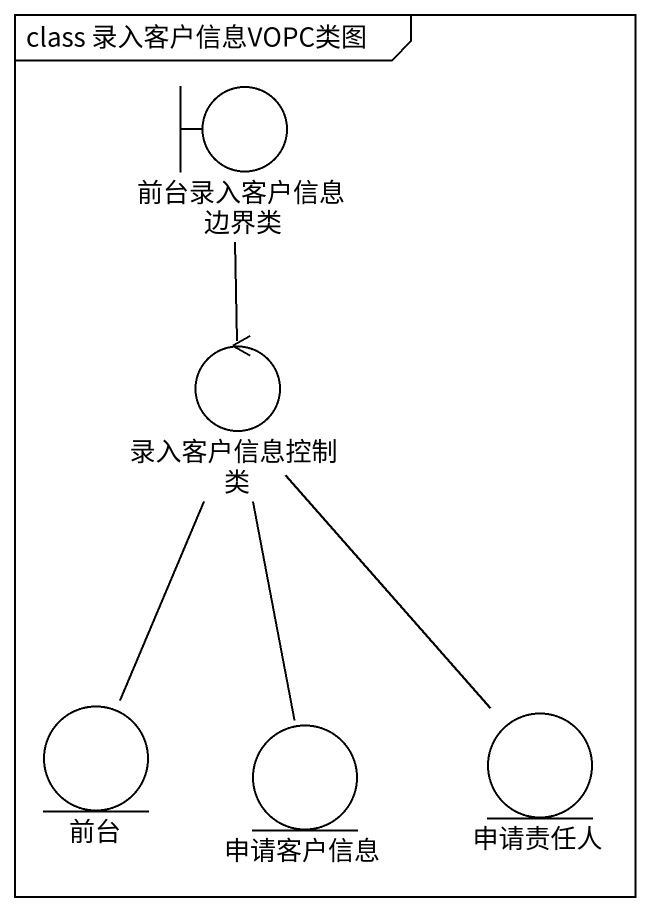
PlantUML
@startuml
mainframe class 录入客户信息VOPC类图
boundary 前台录入客户信息边界类
control 录入客户信息控制类
entity 前台
entity 申请客户信息
entity 申请责任人
前台录入客户信息边界类 -- 录入客户信息控制类
录入客户信息控制类 -- 前台
录入客户信息控制类 -- 申请客户信息
录入客户信息控制类 -- 申请责任人
@enduml
